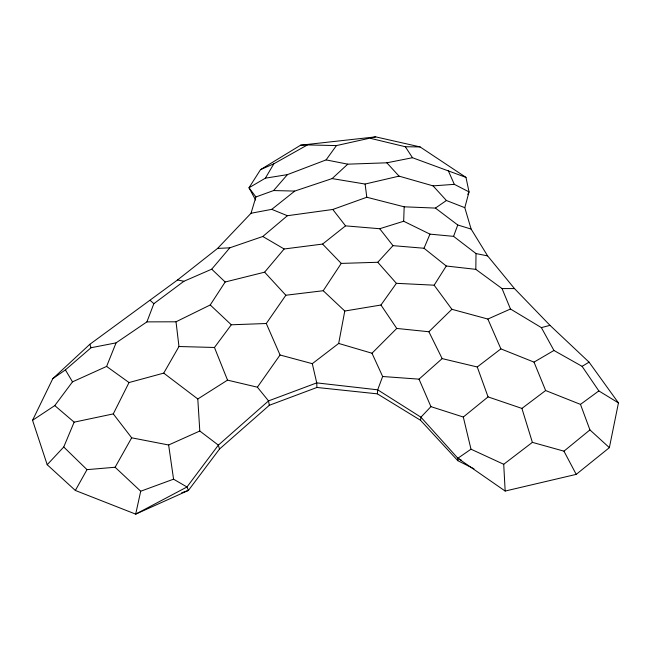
<?xml version="1.0" encoding="UTF-8"?>
<svg xmlns="http://www.w3.org/2000/svg" width="651" height="651" viewBox="0 0 651 651"><rect width="100%" height="100%" fill="white"/><g stroke="black" fill="none" stroke-linecap="round" stroke-linejoin="round"><path stroke-width="0.98" d="M181.702 492.75L188.424 490.415L186.975 486.989L173.565 479.177L140.706 491.228L135.685 514.135L186.975 486.989L218.354 445.129L268.521 400.894L316.736 382.886L377.686 389.811L420.928 417.193L457.865 458.247L505.168 491.049L576.216 474.376L609.369 447.644L618.45 402.912L598.839 390.917L582.092 366.342L553.944 350.466L541.38 327.616L510.474 309.013L502.051 288.58L475.824 269.351L476.011 253.565L453.576 236.354L429.961 234.132L403.669 221.25L379.704 228.729L345.543 225.864L322.587 244.076L284.137 248.983L262.801 236.492L229.811 247.819L217.589 248.422L177.577 279.946L89.814 344.322L52.796 378.654L32.55 420.302L47.197 464.716L75.353 490.463L135.685 514.135L188.424 490.415L219.501 449.052L269.311 405.296L316.923 387.467L377.368 393.847L420.53 420.277L457.824 460.688L474.001 468.785M457.824 460.688L457.865 458.247L470.998 449.198L503.719 464.285L505.168 491.049M403.669 221.25L404.173 206.815L366.806 197.253L332.791 209.476L287.392 215.717L271.768 209.353L251.026 213.251L217.589 248.422M377.368 393.847L377.686 389.811L382.65 376.506L371.99 353.233L338.675 343.443L312.301 363.681L280.044 354.998L266.292 323.506L285.846 295.245L323.221 290.72L341.246 263.403L377.759 262.272L392.984 245.655L424.013 248.251L446.269 266.007L475.824 269.351M420.53 420.277L420.928 417.193L430.921 406.639L463.309 417.031L488.063 396.89L521.907 408.421L532.38 442.363L563.953 451.159L576.216 474.376M338.675 343.443L344.778 311.023L323.221 290.72M616.993 401.529L618.45 402.912L589.074 362.168L550.005 325.354L514.485 288.58L487.632 255.9L471.121 229.071L464.806 207.677L469.029 191.899L465.978 177.389L420.082 146.914L375.684 136.865L300.632 145.189L260.53 169.642L248.999 187.765L255.615 200.02M251.026 213.251L255.916 196.96L273.599 190.556L294.748 191.077L332.108 178.586L347.764 164.166L386.857 162.807L412.482 157.721L465.978 177.389M453.576 236.354L457.751 224.986L435.421 208.084L404.173 206.815M52.796 378.654L65.409 369.898L91.05 347.732L116.073 342.865L146.906 321.879L153.856 303.683L183.899 281.281L211.721 269.18L229.811 247.819M32.55 420.302L54.774 405.597L72.497 381.852L106.609 366.423L116.073 342.865M47.197 464.716L63.741 447.001L74.149 422.157L113.282 413.898L129.028 382.544L163.735 373.121L178.976 346.519L176.014 321.797L210.24 304.961L225.173 281.997L264.623 272.175L284.137 248.983M424.013 248.251L429.961 234.132M467.784 194.397L469.029 191.899L454.325 184.347L433.053 185.869L399.039 176.136L365.105 184.046L332.108 178.586M75.353 490.463L86.998 469.648L115.113 467.255L140.706 491.228M115.113 467.255L131.673 437.814L113.282 413.898M255.916 196.96L248.999 187.765L265.372 178.171L273.835 163.808L307.443 144.921L336.429 145.588L375.684 136.865M377.759 262.272L396.394 283.323L434.144 285.187L446.269 266.007M219.501 449.052L218.354 445.129L199.8 431.011L197.798 398.982L227.525 380.135L257.397 387.19L280.044 354.998M344.778 311.023L380.957 305.018L396.394 283.323M265.372 178.171L287.392 174.639L326.086 159.902L336.429 145.588M178.976 346.519L214.464 347.479L231.308 324.784L266.292 323.506M273.599 190.556L287.392 174.639M371.99 353.233L396.752 328.438L428.887 331.75L451.892 309.298L487.851 319.047L510.474 309.013M382.65 376.506L419.032 379.151L442.159 358.611L477.256 366.977L500.896 348.879L534.023 362.127L545.636 390.535L580.48 404.385L589.928 429.912L609.369 447.644M262.801 236.492L287.392 215.717M563.953 451.159L589.928 429.912M271.768 209.353L294.748 191.077M503.719 464.285L532.38 442.363M521.907 408.421L545.636 390.535M580.48 404.385L598.839 390.917M435.421 208.084L446.407 200.5L464.806 207.677M582.092 366.342L589.074 362.168M534.023 362.127L553.944 350.466M131.673 437.814L168.633 444.991L199.8 431.011M260.53 169.642L273.835 163.808M541.38 327.616L550.005 325.354M300.632 145.189L307.443 144.921M146.906 321.879L176.014 321.797M502.051 288.58L514.485 288.58M370.517 138.354L405.337 146.744L420.082 146.914M326.086 159.902L347.764 164.166M476.011 253.565L487.632 255.9M177.577 279.946L183.899 281.281M457.751 224.986L471.121 229.071M457.865 458.247L461.388 460.2M106.609 366.423L129.028 382.544M163.735 373.121L197.798 398.982M54.774 405.597L74.149 422.157M150.178 300.371L153.856 303.683M210.24 304.961L231.308 324.784M211.721 269.18L225.173 281.997M63.741 447.001L86.998 469.648M322.587 244.076L341.246 263.403M264.623 272.175L285.846 295.245M386.857 162.807L399.039 176.136M433.053 185.869L446.407 200.5M257.397 387.19L268.521 400.894L269.311 405.296M379.704 228.729L392.984 245.655M332.791 209.476L345.543 225.864M434.144 285.187L451.892 309.298M380.957 305.018L396.752 328.438M405.337 146.744L412.482 157.721M65.409 369.898L72.497 381.852M428.887 331.75L442.159 358.611M448.213 170.546L454.325 184.347M487.851 319.047L500.896 348.879M419.032 379.151L430.921 406.639M214.464 347.479L227.525 380.135M89.814 344.322L91.05 347.732M477.256 366.977L488.063 396.89M463.309 417.031L470.998 449.198M312.301 363.681L316.736 382.886L316.923 387.467M168.633 444.991L173.565 479.177M365.105 184.046L366.806 197.253"/></g></svg>
